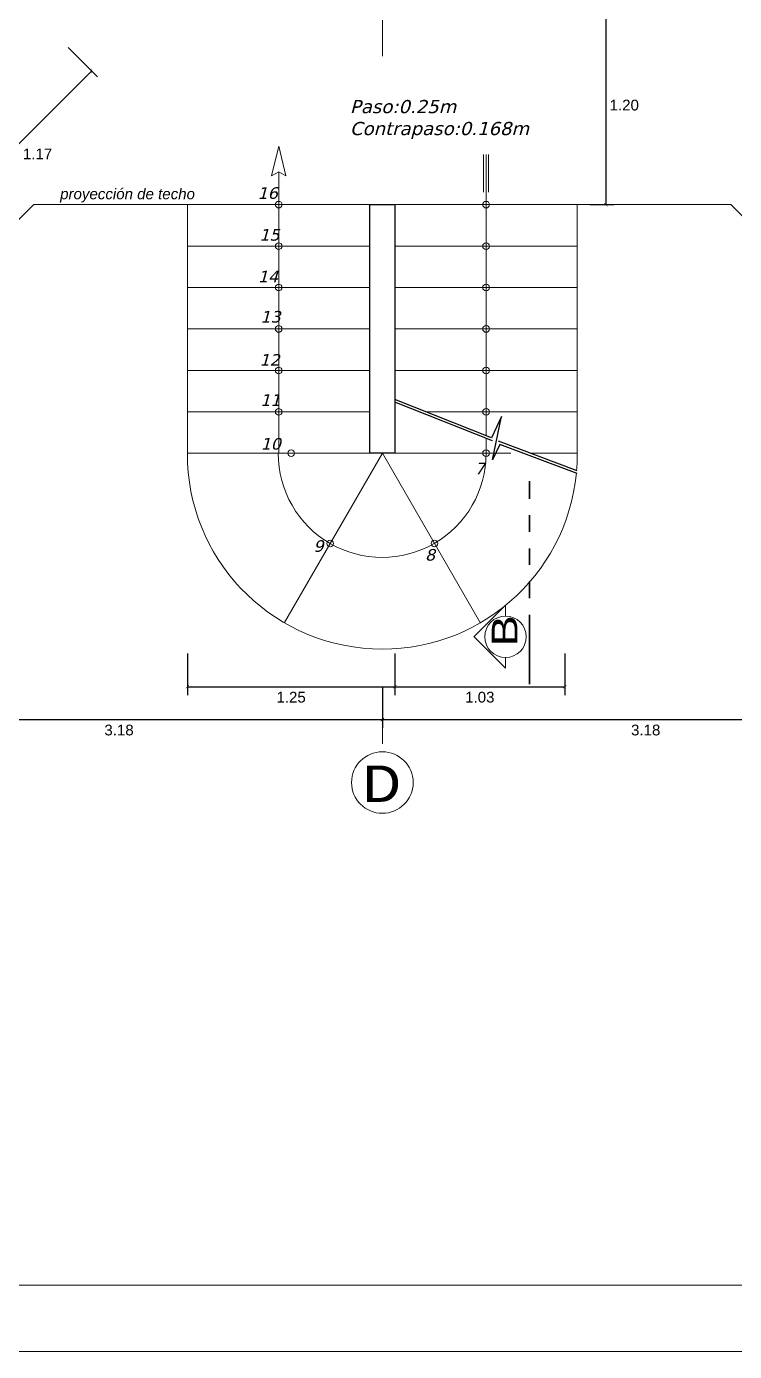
# Model space of a CAD drawing. Header units: millimetres. Extents: x 2033 to 2295, y 1536 to 1691.
# Drawn here: x 2260.71 to 2264.98, y 1570.45 to 1578.45 of the extents above; entities that cross this region are included whole.
import ezdxf

# ---------------------------------------------------------------- set-up
doc = ezdxf.new("R2010")
doc.units = ezdxf.units.MM
for name, pattern in [('ACAD_ISO02W100', [15, 12, -3]), ('ACAD_ISO06W100', [36, 24, -3, 0, -3, 0, -3, 0, -3]), ('ACAD_ISO10W100', [18, 12, -3, 0, -3]), ('HIDDEN2', [4.7625, 3.175, -1.5875])]:
    doc.linetypes.add(name, pattern=pattern)
doc.layers.get('Defpoints').update_dxf_attribs({"color": 164})
for name, color, linetype, lineweight in [('cotas', 251, 'Continuous', 15), ('cut wood', 26, 'Continuous', 20), ('Detalles', 245, 'Continuous', 13), ('Ejes', 65, 'ACAD_ISO10W100', 15), ('escaleras', 30, 'Continuous', 15), ('Layer2', 2, 'Continuous', 9), ('LINEA FINA', 16, 'Continuous', 9), ('MUROS BAJOS', 80, 'Continuous', 25), ('PISOS', 252, 'Continuous', 0), ('seccion', 130, 'Continuous', 35), ('Texto S.', 7, 'Continuous', 30), ('TEXTOS', 7, 'Continuous', 5), ('texturasde piso', 252, 'Continuous', 0), ('UNO', 254, 'Continuous', 9)]:
    doc.layers.add(name, color=color, linetype=linetype, lineweight=lineweight)
doc.styles.add('ARIAL', font='arial.ttf', dxfattribs={"width": 1.3, "height": 0.1})
doc.styles.add('ARRR', font='arial.ttf', dxfattribs={"height": 0.1})
doc.styles.add('Micky-Arial', font='arial.ttf', dxfattribs={"width": 1.5, "height": 0.125})
doc.styles.get("Standard").update_dxf_attribs({"font": 'arial.ttf'})
doc.dimstyles.new('Aritek', dxfattribs={"dimtxt": 0.065, "dimasz": 0.02, "dimexe": 0.05, "dimexo": 0.15, "dimgap": 0.03, "dimtad": 2, "dimtih": 1, "dimtoh": 1, "dimzin": 4, "dimdsep": 46, "dimtxsty": 'Standard', "dimblk": 'ARCHTICK', "dimcen": 0.1, "dimclrt": 7, "dimadec": 0, "dimazin": 0, "dimtfac": 1, "dimtmove": 2, "dimatfit": 1, "dimldrblk": 'DOTSMALL', "dimfxl": 0.2, "dimfxlon": 1, "dimarcsym": 0})

# ---------------------------------------------------------------- blocks, each defined once
blk = doc.blocks.new('_ArchTick')
at = {"color": 0, "linetype": 'ByBlock', "const_width": 0.15}
blk.add_lwpolyline([(-0.5, -0.5), (0.5, 0.5)], dxfattribs=at)
blk = doc.blocks.new('*D455')
at = {"layer": 'cotas', "color": 0, "linetype": 'Continuous', "lineweight": -2, "transparency": 16777216}
for p, q in [((2260.9608, 1578.3226), (2261.1376, 1578.1459)), ((2261.1022, 1578.1812), (2260.275, 1577.354)), ((2260.1335, 1577.4954), (2260.3103, 1577.3186))]:
    blk.add_line(p, q, dxfattribs=at)
at = {"layer": 'Defpoints', "color": 0, "linetype": 'Continuous', "transparency": 16777216}
for p in [(2260.709, 1578.5744), (2259.8818, 1577.7472), (2260.275, 1577.354)]:
    blk.add_point(p, dxfattribs=at)
at = {"layer": 'cotas', "color": 0, "linetype": 'Continuous', "lineweight": -2, "transparency": 16777216, "xscale": 0.02, "yscale": 0.02, "zscale": 0.02}
for p, rotation in [((2261.1022, 1578.1812), 44.99999999999208), ((2260.275, 1577.354), 224.9999999999922)]:
    blk.add_blockref('_ArchTick', p, dxfattribs=dict(at, rotation=rotation))
at = {"layer": 'cotas', "color": 7, "linetype": 'Continuous', "transparency": 16777216, "insert": (2260.7756, 1577.6806), "char_height": 0.065, "attachment_point": 5}
blk.add_mtext('1.17', dxfattribs=at)
blk = doc.blocks.new('_DotSmall')
at = {"color": 0, "linetype": 'ByBlock', "const_width": 0.5}
blk.add_lwpolyline([(-0.0625, 0, 1), (0.0625, 0, 1)], format="xyb", close=True, dxfattribs=at)
blk = doc.blocks.new('*D460')
at = {"layer": 'cotas', "color": 0, "linetype": 'Continuous', "lineweight": -2, "transparency": 16777216}
for p, q in [((2264.001, 1578.5744), (2264.251, 1578.5744)), ((2264.201, 1578.5744), (2264.201, 1577.3749)), ((2264.104, 1577.3749), (2264.251, 1577.3749))]:
    blk.add_line(p, q, dxfattribs=at)
at = {"layer": 'Defpoints', "color": 0, "linetype": 'Continuous', "transparency": 16777216}
for p in [(2263.299, 1578.5744), (2263.954, 1577.3749), (2264.201, 1577.3749)]:
    blk.add_point(p, dxfattribs=at)
at = {"layer": 'cotas', "color": 0, "linetype": 'Continuous', "lineweight": -2, "transparency": 16777216, "xscale": 0.02, "yscale": 0.02, "zscale": 0.02}
for p, rotation in [((2264.201, 1578.5744), 90), ((2264.201, 1577.3749), 270)]:
    blk.add_blockref('_ArchTick', p, dxfattribs=dict(at, rotation=rotation))
at = {"layer": 'cotas', "color": 7, "linetype": 'Continuous', "transparency": 16777216, "insert": (2264.3122, 1577.9747), "char_height": 0.065, "attachment_point": 5}
blk.add_mtext('1.20', dxfattribs=at)
blk = doc.blocks.new('*D461')
at = {"layer": 'cotas', "color": 0, "linetype": 'Continuous', "lineweight": -2, "transparency": 16777216}
for p, q in [((2261.679, 1574.6654), (2261.679, 1574.4154)), ((2262.929, 1574.6654), (2262.929, 1574.4154)), ((2261.679, 1574.4654), (2262.929, 1574.4654))]:
    blk.add_line(p, q, dxfattribs=at)
at = {"layer": 'Defpoints', "color": 0, "linetype": 'Continuous', "transparency": 16777216}
for p in [(2261.679, 1577.3744), (2262.929, 1577.3744), (2262.929, 1574.4654)]:
    blk.add_point(p, dxfattribs=at)
at = {"layer": 'cotas', "color": 0, "linetype": 'Continuous', "lineweight": -2, "transparency": 16777216, "xscale": 0.02, "yscale": 0.02, "zscale": 0.02, "rotation": 180}
blk.add_blockref('_ArchTick', (2261.679, 1574.4654), dxfattribs=at)
at = {"layer": 'cotas', "color": 0, "linetype": 'Continuous', "lineweight": -2, "transparency": 16777216, "xscale": 0.02, "yscale": 0.02, "zscale": 0.02}
blk.add_blockref('_ArchTick', (2262.929, 1574.4654), dxfattribs=at)
at = {"layer": 'cotas', "color": 7, "linetype": 'Continuous', "transparency": 16777216, "insert": (2262.304, 1574.4022), "char_height": 0.065, "attachment_point": 5}
blk.add_mtext('1.25', dxfattribs=at)
blk = doc.blocks.new('*D462')
at = {"layer": 'cotas', "color": 0, "linetype": 'Continuous', "lineweight": -2, "transparency": 16777216}
for p, q in [((2262.929, 1574.6654), (2262.929, 1574.4154)), ((2263.954, 1574.6654), (2263.954, 1574.4154)), ((2262.929, 1574.4654), (2263.954, 1574.4654))]:
    blk.add_line(p, q, dxfattribs=at)
at = {"layer": 'Defpoints', "color": 0, "linetype": 'Continuous', "transparency": 16777216}
for p in [(2262.929, 1577.3744), (2263.954, 1575.8744), (2263.954, 1574.4654)]:
    blk.add_point(p, dxfattribs=at)
at = {"layer": 'cotas', "color": 0, "linetype": 'Continuous', "lineweight": -2, "transparency": 16777216, "xscale": 0.02, "yscale": 0.02, "zscale": 0.02, "rotation": 180}
blk.add_blockref('_ArchTick', (2262.929, 1574.4654), dxfattribs=at)
at = {"layer": 'cotas', "color": 0, "linetype": 'Continuous', "lineweight": -2, "transparency": 16777216, "xscale": 0.02, "yscale": 0.02, "zscale": 0.02}
blk.add_blockref('_ArchTick', (2263.954, 1574.4654), dxfattribs=at)
at = {"layer": 'cotas', "color": 7, "linetype": 'Continuous', "transparency": 16777216, "insert": (2263.4415, 1574.4022), "char_height": 0.065, "attachment_point": 5}
blk.add_mtext('1.03', dxfattribs=at)
blk = doc.blocks.new('*D474')
at = {"layer": 'cotas', "color": 0, "linetype": 'Continuous', "lineweight": -2, "transparency": 16777216}
for p, q in [((2259.679, 1574.4672), (2259.679, 1574.2172)), ((2262.854, 1574.4672), (2262.854, 1574.2172)), ((2259.679, 1574.2672), (2262.854, 1574.2672))]:
    blk.add_line(p, q, dxfattribs=at)
at = {"layer": 'Defpoints', "color": 0, "linetype": 'Continuous', "transparency": 16777216}
for p in [(2262.854, 1578.2711), (2259.679, 1575.9141), (2262.854, 1574.2672)]:
    blk.add_point(p, dxfattribs=at)
at = {"layer": 'cotas', "color": 0, "linetype": 'Continuous', "lineweight": -2, "transparency": 16777216, "xscale": 0.02, "yscale": 0.02, "zscale": 0.02, "rotation": 180}
blk.add_blockref('_ArchTick', (2259.679, 1574.2672), dxfattribs=at)
at = {"layer": 'cotas', "color": 0, "linetype": 'Continuous', "lineweight": -2, "transparency": 16777216, "xscale": 0.02, "yscale": 0.02, "zscale": 0.02}
blk.add_blockref('_ArchTick', (2262.854, 1574.2672), dxfattribs=at)
at = {"layer": 'cotas', "color": 7, "linetype": 'Continuous', "transparency": 16777216, "insert": (2261.2665, 1574.204), "char_height": 0.065, "attachment_point": 5}
blk.add_mtext('3.18', dxfattribs=at)
blk = doc.blocks.new('*D475')
at = {"layer": 'cotas', "color": 0, "linetype": 'Continuous', "lineweight": -2, "transparency": 16777216}
for p, q in [((2262.854, 1574.4672), (2262.854, 1574.2172)), ((2266.029, 1574.4672), (2266.029, 1574.2172)), ((2262.854, 1574.2672), (2266.029, 1574.2672))]:
    blk.add_line(p, q, dxfattribs=at)
at = {"layer": 'Defpoints', "color": 0, "linetype": 'Continuous', "transparency": 16777216}
for p in [(2262.854, 1578.2711), (2266.029, 1575.9141), (2266.029, 1574.2672)]:
    blk.add_point(p, dxfattribs=at)
at = {"layer": 'cotas', "color": 0, "linetype": 'Continuous', "lineweight": -2, "transparency": 16777216, "xscale": 0.02, "yscale": 0.02, "zscale": 0.02, "rotation": 180}
blk.add_blockref('_ArchTick', (2262.854, 1574.2672), dxfattribs=at)
at = {"layer": 'cotas', "color": 0, "linetype": 'Continuous', "lineweight": -2, "transparency": 16777216, "xscale": 0.02, "yscale": 0.02, "zscale": 0.02}
blk.add_blockref('_ArchTick', (2266.029, 1574.2672), dxfattribs=at)
at = {"layer": 'cotas', "color": 7, "linetype": 'Continuous', "transparency": 16777216, "insert": (2264.4415, 1574.204), "char_height": 0.065, "attachment_point": 5}
blk.add_mtext('3.18', dxfattribs=at)
blk = doc.blocks.new('Corte')
at = {"layer": 'TEXTOS', "color": 14, "ltscale": 0.0035}
for p, q in [((0.1476, 0.1688), (0.3377, -0.0212)), ((0.1476, 0.1038), (0.1476, 0.1688)), ((0.337, -0.0206), (0.1476, -0.21)), ((0.1476, -0.21), (0.1476, -0.1462))]:
    blk.add_line(p, q, dxfattribs=at)
blk.add_circle((0.1476, -0.0212), 0.125, dxfattribs=at)

msp = doc.modelspace()

# ---------------------------------------------------------------- linework, layer by layer
at = {"layer": 'cut wood', "linetype": 'Continuous'}
for points in [[(2272.8651, 1598.4546), (2272.8651, 1570.4546), (2252.8651, 1570.4546), (2252.8651, 1598.4546)], [(2272.4651, 1598.0546), (2272.4651, 1570.8546), (2253.2651, 1570.8546), (2253.2651, 1598.0546)]]:
    msp.add_lwpolyline(points, close=True, dxfattribs=at)
at = {"layer": 'Detalles', "linetype": 'Continuous'}
msp.add_arc((2262.854, 1575.8675), 1.175, 355.21655, 0.33589, dxfattribs=at)
at = {"layer": 'Ejes', "ltscale": 0.02}
msp.add_line((2262.854, 1574.361), (2262.854, 1574.0733), dxfattribs=at)
msp.add_line((2262.854, 1574.361), (2262.854, 1574.0733), dxfattribs=at)
at = {"layer": 'Ejes', "color": 32, "linetype": 'Continuous'}
msp.add_circle((2262.854, 1573.8876), 0.1857, dxfattribs=at)
msp.add_circle((2262.854, 1573.8876), 0.1857, dxfattribs=at)
at = {"layer": 'escaleras', "linetype": 'Continuous'}
for p, q in [((2261.679, 1577.3744), (2261.679, 1575.8744)), ((2262.779, 1577.3744), (2261.679, 1577.3744)), ((2262.779, 1577.1244), (2261.679, 1577.1244)), ((2262.779, 1576.8744), (2261.679, 1576.8744)), ((2262.779, 1576.6244), (2261.679, 1576.6244)), ((2262.779, 1576.4311), (2262.779, 1575.8744)), ((2262.779, 1576.3744), (2261.679, 1576.3744)), ((2262.779, 1576.1244), (2261.679, 1576.1244)), ((2261.679, 1575.8744), (2262.854, 1575.8744)), ((2262.854, 1575.8744), (2262.264, 1574.8525)), ((2262.854, 1575.8744), (2263.6294, 1575.8744)), ((2262.854, 1575.8744), (2263.446, 1574.849))]:
    msp.add_line(p, q, dxfattribs=at)
at = {"layer": 'escaleras', "linetype": 'ACAD_ISO02W100'}
msp.add_line((2262.779, 1576.4311), (2262.779, 1577.3744), dxfattribs=at)
at = {"layer": 'escaleras', "linetype": 'Continuous'}
msp.add_arc((2262.854, 1575.8675), 1.175, 179.66411, 354.45751, dxfattribs=at)
at = {"layer": 'LINEA FINA', "linetype": 'ACAD_ISO02W100'}
for p, q in [((2262.929, 1577.3744), (2264.029, 1577.3744)), ((2262.929, 1575.8744), (2262.929, 1577.3744)), ((2264.029, 1575.8744), (2264.029, 1577.3744)), ((2262.929, 1577.1244), (2264.029, 1577.1244)), ((2262.929, 1576.8744), (2264.029, 1576.8744)), ((2262.929, 1576.6244), (2264.029, 1576.6244)), ((2262.929, 1576.3744), (2264.029, 1576.3744)), ((2263.1159, 1576.1244), (2264.029, 1576.1244))]:
    msp.add_line(p, q, dxfattribs=at)
at = {"layer": 'LINEA FINA', "linetype": 'Continuous'}
msp.add_line((2263.7469, 1575.8744), (2264.029, 1575.8744), dxfattribs=at)
at = {"layer": 'MUROS BAJOS'}
for p, q in [((2263.5112, 1575.9676), (2262.929, 1576.1986)), ((2263.5188, 1575.9484), (2262.929, 1576.1824)), ((2263.5713, 1576.096), (2263.5112, 1575.9676)), ((2263.5169, 1575.8345), (2263.5713, 1576.096)), ((2264.029, 1575.768), (2263.555, 1575.9468)), ((2263.5625, 1575.928), (2263.5169, 1575.8345)), ((2264.029, 1575.752), (2263.5625, 1575.928))]:
    msp.add_line(p, q, dxfattribs=at)
at = {"layer": 'MUROS BAJOS', "linetype": 'Continuous'}
msp.add_lwpolyline([(2262.779, 1577.3744), (2262.929, 1577.3744), (2262.929, 1575.8744), (2262.779, 1575.8744)], close=True, dxfattribs=at)
at = {"layer": 'PISOS', "linetype": 'Continuous'}
for p, q in [((2260.504, 1577.1249), (2260.754, 1577.3749)), ((2265.204, 1577.1249), (2264.954, 1577.3749))]:
    msp.add_line(p, q, dxfattribs=at)
at = {"layer": 'PISOS', "linetype": 'ACAD_ISO02W100'}
for p, q in [((2260.754, 1577.3749), (2261.754, 1577.3749)), ((2264.954, 1577.3749), (2263.954, 1577.3749))]:
    msp.add_line(p, q, dxfattribs=at)
at = {"layer": 'PISOS'}
msp.add_line((2263.479, 1575.9642), (2263.479, 1575.9207), dxfattribs=at)
at = {"layer": 'PISOS', "linetype": 'HIDDEN2', "ltscale": 0.07}
msp.add_line((2263.479, 1575.9207), (2263.479, 1575.8744), dxfattribs=at)
at = {"layer": 'seccion', "linetype": 'ACAD_ISO06W100', "ltscale": 0.0175}
msp.add_line((2263.7416, 1574.4802), (2263.7416, 1575.7063), dxfattribs=at)
at = {"layer": 'texturasde piso'}
for p, q in [((2263.4635, 1577.4493), (2263.4635, 1577.6779)), ((2263.4945, 1577.4493), (2263.4945, 1577.6779))]:
    msp.add_line(p, q, dxfattribs=at)
at = {"layer": 'texturasde piso', "linetype": 'ACAD_ISO02W100'}
msp.add_line((2263.479, 1575.9803), (2263.479, 1577.6779), dxfattribs=at)
at = {"layer": 'texturasde piso', "linetype": 'Continuous', "ltscale": 0.07}
msp.add_line((2262.229, 1575.8744), (2262.229, 1577.5727), dxfattribs=at)
at = {"layer": 'texturasde piso', "linetype": 'Continuous'}
msp.add_lwpolyline([(2262.229, 1577.728), (2262.2722, 1577.5479), (2262.229, 1577.5727), (2262.1858, 1577.5479), (2262.229, 1577.728)], dxfattribs=at)
for centre in [(2262.229, 1577.3744), (2262.229, 1577.1244), (2262.229, 1576.8744), (2262.229, 1576.6244), (2262.229, 1576.3744), (2262.229, 1576.1244), (2262.304, 1575.8744), (2262.54, 1575.3304), (2263.1681, 1575.3304)]:
    msp.add_circle(centre, 0.02, dxfattribs=at)
at = {"layer": 'texturasde piso'}
for centre in [(2263.479, 1577.3744), (2263.479, 1577.1244), (2263.479, 1576.8744), (2263.479, 1576.6244), (2263.479, 1576.3744), (2263.479, 1576.1244), (2263.479, 1575.8744)]:
    msp.add_circle(centre, 0.02, dxfattribs=at)
at = {"layer": 'texturasde piso', "linetype": 'Continuous'}
msp.add_arc((2262.8525, 1575.8729), 0.6266, 179.86354, 0.13647, dxfattribs=at)
at = {"layer": 'UNO', "linetype": 'ACAD_ISO10W100', "ltscale": 0.02}
msp.add_line((2262.854, 1579.0277), (2262.854, 1578.2711), dxfattribs=at)
msp.add_line((2262.854, 1579.0277), (2262.854, 1578.2711), dxfattribs=at)

# ---------------------------------------------------------------- block references
at = {"layer": 'cotas', "xscale": -1}
msp.add_blockref('Corte', (2263.744, 1574.788), dxfattribs=at)

# ---------------------------------------------------------------- texts
at = {"insert": (2261.318, 1577.3874), "char_height": 0.065, "width": 2.425031, "attachment_point": 8}
msp.add_mtext('{\\fArial|b0|i1|c0|p34;proyección de techo}', dxfattribs=at)
at = {"layer": 'Ejes', "color": 7, "linetype": 'Continuous', "style": 'Micky-Arial'}
for p in [(2262.7372, 1573.7711), (2262.7429, 1573.7711)]:
    msp.add_text('D', height=0.2187, dxfattribs=at).set_placement(p)
at = {"layer": 'Layer2', "char_height": 0.07, "attachment_point": 1, "style": 'ARRR'}
for s, insert in [('{\\fVerdana|b0|i1|c0|p34;16}', (2262.1012, 1577.4794)), ('{\\fVerdana|b0|i1|c0|p34;15}', (2262.1121, 1577.2273)), ('{\\fVerdana|b0|i1|c0|p34;14}', (2262.1033, 1576.9752)), ('{\\fVerdana|b0|i1|c0|p34;13}', (2262.1183, 1576.7329)), ('{\\fVerdana|b0|i1|c0|p34;12}', (2262.1129, 1576.4725)), ('{\\fVerdana|b0|i1|c0|p34;11}', (2262.1176, 1576.2303)), ('{\\fVerdana|b0|i1|c0|p34;10}', (2262.12, 1575.9664)), ('{\\fVerdana|b0|i1|c0|p34;7}', (2263.4102, 1575.818)), ('{\\fVerdana|b0|i1|c0|p34;9}', (2262.438, 1575.3497)), ('{\\fVerdana|b0|i1|c0|p34;8}', (2263.1109, 1575.2965))]:
    msp.add_mtext(s, dxfattribs=dict(at, insert=insert))
at = {"layer": 'Texto S.', "insert": (2262.6581, 1578.0059), "char_height": 0.079397, "width": 1.184658, "attachment_point": 1}
msp.add_mtext('{\\fVerdana|b0|i1|c0|p34;Paso:0.25m\\PContrapaso:0.168m}', dxfattribs=at)
at = {"layer": 'TEXTOS', "ltscale": 0.005, "insert": (2263.5134, 1574.7091), "char_height": 0.155, "width": 1.686, "attachment_point": 1, "rotation": 90, "style": 'ARIAL'}
msp.add_mtext('B', dxfattribs=at)

# ---------------------------------------------------------------- dimensions: what is measured, and where the dimension line sits
at = {"layer": 'cotas', "linetype": 'Continuous'}
dim = msp.add_aligned_dim(p1=(2260.709, 1578.5744), p2=(2259.8818, 1577.7472), distance=0.5561, dimstyle='Aritek', dxfattribs=at)
dim.commit()
dim.dimension.update_dxf_attribs({"geometry": '*D455', "text_midpoint": (2260.7756, 1577.6806)})
dim = msp.add_linear_dim(base=(2264.201, 1577.3749), p1=(2263.299, 1578.5744), p2=(2263.954, 1577.3749), angle=90, dimstyle='Aritek', dxfattribs=at)
dim.commit()
dim.dimension.update_dxf_attribs({"geometry": '*D460', "text_midpoint": (2264.3122, 1577.9747)})
for base, p1, p2, picture, middle in [((2262.8540079052, 1574.2671640056), (2259.6790079052, 1575.9141081692), (2262.8540079052, 1578.2711081692), '*D474', (2261.2665079052, 1574.2039545922)), ((2266.0290079052, 1574.2671640056), (2262.8540079052, 1578.2711081692), (2266.0290079052, 1575.9141081692), '*D475', (2264.4415079052, 1574.2039545922)), ((2262.929, 1574.4654), (2261.679, 1577.3744), (2262.929, 1577.3744), '*D461', (2262.304, 1574.4022)), ((2263.9540077377, 1574.4654079056), (2262.9290077378, 1577.3744131164), (2263.9540077377, 1575.874413157), '*D462', (2263.4415077378, 1574.4021984922))]:
    dim = msp.add_linear_dim(base=base, p1=p1, p2=p2, dimstyle='Aritek', dxfattribs=at)
    dim.commit()
    dim.dimension.update_dxf_attribs({"geometry": picture, "text_midpoint": middle})

doc.saveas('drawing.dxf')
